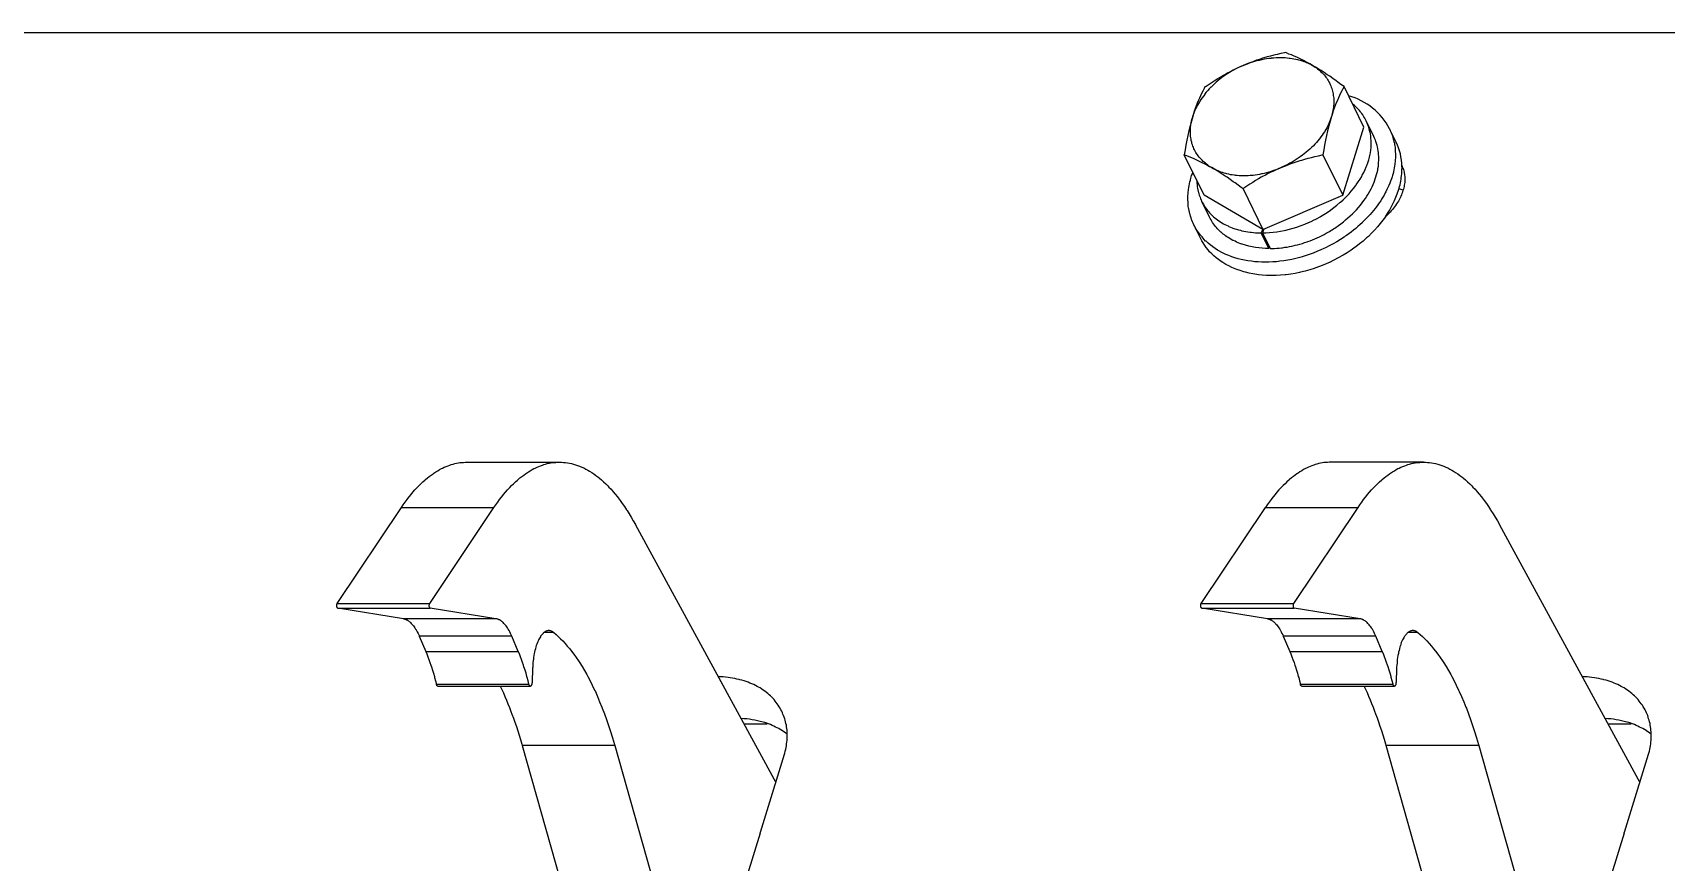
# Model space of a CAD drawing. Extents: x 0 to 216, y 0 to 280.
# Drawn here: x 160.06 to 172.24, y 214.22 to 220.41 of the extents above; entities that cross this region are included whole.
import ezdxf

# ---------------------------------------------------------------- set-up
doc = ezdxf.new("R2010")
doc.units = 0
doc.header["$MEASUREMENT"] = 0
doc.layers.add('CADdetails-1-FINE', color=1, linetype='CONTINUOUS')
doc.layers.add('CADdetails-9-EXTRAFINE', color=9, linetype='CONTINUOUS')

msp = doc.modelspace()

# ---------------------------------------------------------------- linework, layer by layer
at = {"layer": 'CADdetails-1-FINE'}
msp.add_lwpolyline([(198.151, 204.752), (202.988, 220.405), (136.73, 220.405), (132.448, 206.548)], dxfattribs=at)
at = {"layer": 'CADdetails-9-EXTRAFINE'}
for points in [[(169.838, 220.003), (169.815, 220.02), (169.792, 220.036), (169.778, 220.047), (169.755, 220.063), (169.731, 220.08), (169.718, 220.089), (169.713, 220.092), (169.689, 220.108), (169.667, 220.122), (169.645, 220.136), (169.624, 220.149), (169.603, 220.161), (169.584, 220.172), (169.568, 220.181), (169.549, 220.191), (169.535, 220.198), (169.515, 220.208), (169.496, 220.217), (169.485, 220.222), (169.466, 220.231), (169.447, 220.239), (169.427, 220.246), (169.408, 220.254), (169.399, 220.257), (169.394, 220.256), (169.366, 220.25), (169.339, 220.243), (169.314, 220.237), (169.289, 220.231), (169.264, 220.224), (169.241, 220.217), (169.23, 220.214), (169.207, 220.206), (169.185, 220.199), (169.163, 220.191), (169.15, 220.186), (169.128, 220.178), (169.107, 220.17), (169.086, 220.161), (169.069, 220.154), (169.068, 220.153), (169.052, 220.145), (169.035, 220.137), (169.019, 220.129), (169.003, 220.12), (168.988, 220.111), (168.972, 220.101), (168.957, 220.091), (168.956, 220.09), (168.942, 220.08), (168.927, 220.07), (168.913, 220.059), (168.899, 220.048), (168.898, 220.047), (168.884, 220.035), (168.872, 220.024), (168.859, 220.012), (168.847, 220), (168.845, 219.998), (168.833, 219.986), (168.822, 219.974), (168.811, 219.961), (168.801, 219.948), (168.799, 219.945), (168.789, 219.933), (168.78, 219.92), (168.771, 219.907), (168.762, 219.894), (168.76, 219.89), (168.752, 219.877), (168.745, 219.864), (168.738, 219.851), (168.732, 219.838), (168.729, 219.832), (168.724, 219.819), (168.719, 219.806), (168.714, 219.793), (168.71, 219.78), (168.71, 219.781), (168.717, 219.802), (168.724, 219.822), (168.731, 219.842), (168.738, 219.862), (168.746, 219.881), (168.753, 219.9), (168.762, 219.919), (168.77, 219.938), (168.778, 219.953), (168.787, 219.972), (168.797, 219.991), (168.803, 220.003), (168.809, 220.007), (168.832, 220.022), (168.854, 220.037), (168.876, 220.051), (168.897, 220.064), (168.919, 220.076), (168.94, 220.089), (168.95, 220.094), (168.97, 220.105), (168.991, 220.116), (169.012, 220.127), (169.024, 220.133), (169.044, 220.143), (169.065, 220.152), (169.086, 220.161), (169.09, 220.163), (169.106, 220.169), (169.123, 220.176), (169.14, 220.182), (169.157, 220.187), (169.174, 220.192), (169.191, 220.197), (169.207, 220.201), (169.224, 220.205), (169.227, 220.206), (169.244, 220.209), (169.261, 220.212), (169.278, 220.214), (169.294, 220.216), (169.298, 220.217), (169.315, 220.218), (169.331, 220.219), (169.347, 220.22), (169.363, 220.22), (169.368, 220.22), (169.384, 220.22), (169.399, 220.219), (169.414, 220.218), (169.429, 220.216), (169.435, 220.216), (169.45, 220.213), (169.464, 220.211), (169.478, 220.208), (169.492, 220.205), (169.499, 220.203), (169.512, 220.2), (169.525, 220.196), (169.538, 220.191), (169.55, 220.187), (169.558, 220.184), (169.57, 220.178), (169.581, 220.173), (169.592, 220.167), (169.603, 220.161), (169.613, 220.155), (169.623, 220.149), (169.632, 220.143), (169.641, 220.136), (169.65, 220.129), (169.65, 220.129), (169.658, 220.122), (169.666, 220.114), (169.674, 220.107), (169.682, 220.099), (169.689, 220.091), (169.689, 220.09), (169.696, 220.082), (169.703, 220.074), (169.709, 220.065), (169.714, 220.057), (169.72, 220.048), (169.725, 220.039), (169.73, 220.03), (169.734, 220.02), (169.735, 220.019), (169.739, 220.01), (169.743, 220), (169.746, 219.99), (169.749, 219.98), (169.752, 219.97), (169.754, 219.96), (169.757, 219.949), (169.757, 219.948), (169.758, 219.938), (169.76, 219.927), (169.761, 219.916), (169.761, 219.906), (169.762, 219.894), (169.762, 219.894), (169.762, 219.883), (169.761, 219.872), (169.76, 219.86), (169.759, 219.849), (169.757, 219.838), (169.755, 219.826), (169.753, 219.814), (169.75, 219.802), (169.747, 219.791), (169.744, 219.78), (169.74, 219.767), (169.735, 219.754), (169.73, 219.741), (169.724, 219.728), (169.722, 219.723), (169.716, 219.71), (169.709, 219.697), (169.702, 219.684), (169.694, 219.671), (169.691, 219.666), (169.683, 219.653), (169.674, 219.641), (169.665, 219.628), (169.655, 219.615), (169.653, 219.612), (169.642, 219.599), (169.632, 219.587), (169.62, 219.575), (169.609, 219.562), (169.607, 219.56), (169.595, 219.548), (169.582, 219.537), (169.569, 219.525), (169.556, 219.514), (169.554, 219.512), (169.541, 219.501), (169.527, 219.491), (169.512, 219.48), (169.497, 219.47), (169.496, 219.469), (169.481, 219.459), (169.466, 219.45), (169.45, 219.44), (169.434, 219.432), (169.418, 219.423), (169.402, 219.415), (169.386, 219.407), (169.384, 219.407), (169.368, 219.399), (169.389, 219.408), (169.41, 219.416), (169.431, 219.425), (169.444, 219.429), (169.466, 219.437), (169.489, 219.444), (169.512, 219.452), (169.522, 219.455), (169.546, 219.462), (169.57, 219.469), (169.595, 219.475), (169.621, 219.482), (169.648, 219.488), (169.676, 219.494), (169.681, 219.495), (169.829, 219.193)], [(169.23, 218.913), (169.256, 218.913), (169.283, 218.915), (169.31, 218.917), (169.337, 218.921), (169.364, 218.925), (169.392, 218.931), (169.404, 218.933), (169.431, 218.94), (169.459, 218.948), (169.487, 218.956), (169.491, 218.958), (169.519, 218.967), (169.546, 218.978), (169.573, 218.99), (169.576, 218.991), (169.603, 219.003), (169.606, 219.005), (169.633, 219.018), (169.659, 219.033), (169.662, 219.034), (169.687, 219.049), (169.712, 219.065), (169.736, 219.082), (169.739, 219.084), (169.763, 219.101), (169.785, 219.119), (169.807, 219.138), (169.811, 219.141), (169.831, 219.16), (169.851, 219.179), (169.87, 219.199), (169.875, 219.204), (169.892, 219.224), (169.909, 219.244), (169.925, 219.265), (169.929, 219.271), (169.944, 219.292), (169.957, 219.313), (169.97, 219.334), (169.974, 219.342), (169.985, 219.363), (169.995, 219.385), (170.004, 219.406), (170.008, 219.415), (170.015, 219.436), (170.022, 219.457), (170.027, 219.478), (170.03, 219.489), (170.034, 219.509), (170.037, 219.529), (170.039, 219.549), (170.04, 219.561), (170.04, 219.581), (170.04, 219.6), (170.038, 219.619), (170.037, 219.634), (170.034, 219.653), (170.031, 219.668), (170.026, 219.686), (170.022, 219.7), (170.016, 219.717), (170.01, 219.731), (170.003, 219.748), (169.998, 219.758), (169.992, 219.768), (169.986, 219.778), (169.983, 219.783), (169.977, 219.792), (169.97, 219.802), (169.963, 219.811), (169.96, 219.815), (169.952, 219.824), (169.945, 219.833), (169.937, 219.841), (169.933, 219.845), (169.924, 219.854), (169.915, 219.862), (169.906, 219.87), (169.902, 219.873)], [(170.06, 219.631), (170.003, 219.748)], [(168.74, 219.304), (168.741, 219.298), (168.741, 219.286), (168.742, 219.274), (168.743, 219.262), (168.744, 219.257), (168.746, 219.245), (168.748, 219.234), (168.751, 219.222), (168.752, 219.217), (168.755, 219.205), (168.758, 219.194), (168.762, 219.184), (168.764, 219.178), (168.768, 219.168), (168.773, 219.157), (168.778, 219.147), (168.783, 219.136), (168.789, 219.126), (168.792, 219.121), (168.798, 219.11), (168.805, 219.1), (168.808, 219.096), (168.815, 219.086), (168.823, 219.076), (168.827, 219.072), (168.835, 219.063), (168.843, 219.054), (168.847, 219.05), (168.856, 219.041), (168.865, 219.033), (168.875, 219.024), (168.885, 219.017), (168.894, 219.01), (168.905, 219.002), (168.916, 218.995), (168.927, 218.988), (168.939, 218.981), (168.948, 218.976), (168.961, 218.97), (168.973, 218.964), (168.978, 218.961), (168.991, 218.956), (169.004, 218.951), (169.009, 218.949), (169.023, 218.944), (169.037, 218.94), (169.051, 218.935), (169.066, 218.932), (169.075, 218.929), (169.09, 218.926), (169.106, 218.923), (169.121, 218.92), (169.137, 218.918), (169.146, 218.917), (169.162, 218.915), (169.179, 218.914), (169.195, 218.913), (169.212, 218.913), (169.22, 218.913)], [(168.835, 219.03), (168.778, 219.147)], [(162.81, 216.865), (162.824, 216.885), (162.838, 216.905), (162.852, 216.924), (162.866, 216.943), (162.868, 216.945), (162.882, 216.962), (162.896, 216.979), (162.91, 216.996), (162.925, 217.011), (162.928, 217.015), (162.942, 217.03), (162.956, 217.043), (162.97, 217.057), (162.985, 217.069), (162.99, 217.074), (163.004, 217.086), (163.018, 217.097), (163.032, 217.107), (163.046, 217.117), (163.053, 217.122), (163.067, 217.131), (163.081, 217.14), (163.094, 217.148), (163.108, 217.155), (163.117, 217.159), (163.13, 217.166), (163.144, 217.172), (163.158, 217.177), (163.171, 217.182), (163.181, 217.185), (163.195, 217.189), (163.208, 217.193), (163.221, 217.196), (163.235, 217.198), (163.245, 217.2), (163.259, 217.201), (163.272, 217.202), (163.285, 217.203), (163.299, 217.203), (163.989, 217.203), (164.004, 217.203), (164.019, 217.202), (164.034, 217.201), (164.049, 217.199), (164.063, 217.196), (164.064, 217.196), (164.079, 217.193), (164.094, 217.189), (164.109, 217.184), (164.124, 217.179), (164.139, 217.173), (164.139, 217.173), (164.154, 217.167), (164.169, 217.16), (164.185, 217.152), (164.2, 217.144), (164.213, 217.136), (164.229, 217.126), (164.244, 217.116), (164.259, 217.105), (164.275, 217.093), (164.286, 217.084), (164.302, 217.071), (164.317, 217.057), (164.333, 217.042), (164.349, 217.026), (164.357, 217.018), (164.373, 217.001), (164.389, 216.983), (164.404, 216.964), (164.42, 216.945), (164.426, 216.938), (164.442, 216.917), (164.457, 216.895), (164.473, 216.872), (164.489, 216.848), (164.492, 216.844), (164.508, 216.819), (164.523, 216.793), (164.539, 216.766), (164.555, 216.738), (164.555, 216.737), (165.601, 214.816)], [(163.5, 216.865), (163.514, 216.885), (163.528, 216.905), (163.542, 216.925), (163.557, 216.943), (163.558, 216.945), (163.572, 216.962), (163.586, 216.979), (163.601, 216.996), (163.615, 217.011), (163.618, 217.015), (163.632, 217.029), (163.647, 217.043), (163.661, 217.057), (163.675, 217.069), (163.68, 217.074), (163.694, 217.086), (163.708, 217.097), (163.722, 217.107), (163.736, 217.117), (163.743, 217.122), (163.757, 217.131), (163.771, 217.14), (163.785, 217.148), (163.798, 217.155), (163.807, 217.159), (163.821, 217.166), (163.834, 217.172), (163.848, 217.177), (163.861, 217.182), (163.871, 217.185), (163.885, 217.189), (163.898, 217.193), (163.912, 217.196), (163.925, 217.198), (163.935, 217.2), (163.949, 217.201), (163.962, 217.202), (163.976, 217.203), (163.989, 217.203)], [(169.942, 216.865), (169.955, 216.885), (169.97, 216.905), (169.984, 216.925), (169.998, 216.943), (170, 216.945), (170.014, 216.962), (170.028, 216.979), (170.042, 216.996), (170.057, 217.011), (170.06, 217.015), (170.074, 217.029), (170.088, 217.043), (170.102, 217.057), (170.116, 217.069), (170.122, 217.074), (170.136, 217.086), (170.15, 217.097), (170.164, 217.107), (170.178, 217.117), (170.185, 217.122), (170.199, 217.131), (170.213, 217.14), (170.226, 217.148), (170.24, 217.155), (170.249, 217.159), (170.262, 217.166), (170.276, 217.172), (170.29, 217.177), (170.303, 217.182), (170.313, 217.185), (170.326, 217.189), (170.34, 217.193), (170.353, 217.196), (170.367, 217.198), (170.377, 217.2), (170.391, 217.201), (170.404, 217.202), (170.417, 217.203), (170.431, 217.203), (169.741, 217.203), (169.727, 217.203), (169.714, 217.202), (169.7, 217.201), (169.687, 217.2), (169.677, 217.198), (169.663, 217.196), (169.65, 217.193), (169.636, 217.189), (169.623, 217.185), (169.613, 217.182), (169.599, 217.177), (169.586, 217.172), (169.572, 217.166), (169.559, 217.159), (169.55, 217.155), (169.536, 217.148), (169.522, 217.14), (169.509, 217.131), (169.495, 217.122), (169.487, 217.117), (169.474, 217.107), (169.46, 217.097), (169.446, 217.086), (169.432, 217.074), (169.426, 217.069), (169.412, 217.057), (169.398, 217.043), (169.384, 217.03), (169.37, 217.015), (169.366, 217.011), (169.352, 216.996), (169.338, 216.979), (169.324, 216.962), (169.309, 216.945), (169.308, 216.943), (169.294, 216.924), (169.28, 216.905), (169.265, 216.885), (169.252, 216.865)], [(170.431, 217.203), (170.446, 217.203), (170.46, 217.202), (170.475, 217.201), (170.49, 217.199), (170.505, 217.196), (170.506, 217.196), (170.521, 217.193), (170.536, 217.189), (170.551, 217.184), (170.566, 217.179), (170.581, 217.173), (170.581, 217.173), (170.596, 217.167), (170.611, 217.16), (170.626, 217.152), (170.642, 217.144), (170.655, 217.136), (170.67, 217.126), (170.686, 217.116), (170.701, 217.105), (170.717, 217.093), (170.728, 217.084), (170.743, 217.071), (170.759, 217.057), (170.775, 217.042), (170.79, 217.026), (170.799, 217.018), (170.815, 217.001), (170.83, 216.983), (170.846, 216.964), (170.862, 216.945), (170.867, 216.938), (170.883, 216.917), (170.899, 216.895), (170.915, 216.872), (170.931, 216.848), (170.933, 216.844), (170.949, 216.819), (170.965, 216.793), (170.981, 216.766), (170.996, 216.738), (170.996, 216.737), (172.043, 214.816)], [(162.825, 216.036), (162.335, 216.114), (162.334, 216.115), (162.333, 216.115), (162.333, 216.116), (162.332, 216.117), (162.331, 216.119), (162.331, 216.119), (162.33, 216.122), (162.329, 216.124), (162.328, 216.127), (162.328, 216.13), (162.328, 216.132), (162.328, 216.136), (162.328, 216.138), (162.328, 216.142), (162.329, 216.144), (162.33, 216.147), (162.331, 216.15), (162.332, 216.151), (162.81, 216.865)], [(162.81, 216.865), (163.5, 216.865)], [(163.515, 216.036), (163.025, 216.114), (163.024, 216.115), (163.023, 216.115), (163.023, 216.116), (163.022, 216.117), (163.021, 216.119), (163.021, 216.119), (163.02, 216.122), (163.019, 216.124), (163.018, 216.127), (163.018, 216.13), (163.018, 216.134), (163.018, 216.136), (163.018, 216.138), (163.019, 216.142), (163.019, 216.144), (163.02, 216.147), (163.021, 216.15), (163.022, 216.151), (163.5, 216.865)], [(169.267, 216.036), (168.777, 216.114), (168.776, 216.115), (168.775, 216.115), (168.774, 216.116), (168.773, 216.117), (168.772, 216.119), (168.772, 216.119), (168.771, 216.122), (168.771, 216.124), (168.77, 216.127), (168.77, 216.13), (168.77, 216.132), (168.77, 216.136), (168.77, 216.138), (168.77, 216.142), (168.771, 216.144), (168.771, 216.147), (168.772, 216.15), (168.773, 216.151), (169.252, 216.865)], [(169.252, 216.865), (169.942, 216.865)], [(169.957, 216.036), (169.467, 216.114), (169.466, 216.115), (169.465, 216.115), (169.465, 216.116), (169.464, 216.117), (169.463, 216.119), (169.462, 216.119), (169.461, 216.122), (169.461, 216.124), (169.46, 216.127), (169.46, 216.13), (169.46, 216.134), (169.46, 216.136), (169.46, 216.138), (169.46, 216.142), (169.461, 216.144), (169.462, 216.147), (169.463, 216.15), (169.464, 216.151), (169.942, 216.865)], [(162.332, 216.151), (163.022, 216.151)], [(162.335, 216.114), (163.025, 216.114)], [(168.773, 216.151), (169.464, 216.151)], [(168.777, 216.114), (169.467, 216.114)], [(163.761, 215.548), (163.755, 215.573), (163.748, 215.598), (163.746, 215.606), (163.739, 215.63), (163.732, 215.654), (163.724, 215.678), (163.721, 215.689), (163.713, 215.711), (163.705, 215.733), (163.698, 215.753), (163.69, 215.774), (163.681, 215.793), (163.633, 215.907), (163.629, 215.916), (163.624, 215.927), (163.618, 215.938), (163.613, 215.948), (163.607, 215.958), (163.606, 215.959), (163.601, 215.968), (163.595, 215.976), (163.59, 215.984), (163.584, 215.991), (163.579, 215.997), (163.574, 216.002), (163.569, 216.007), (163.563, 216.012), (163.558, 216.016), (163.553, 216.02), (163.548, 216.024), (163.542, 216.027), (163.537, 216.029), (163.532, 216.032), (163.531, 216.032), (163.526, 216.034), (163.521, 216.035), (163.515, 216.036), (162.825, 216.036), (162.83, 216.035), (162.836, 216.034), (162.841, 216.032), (162.841, 216.032), (162.847, 216.029), (162.852, 216.027), (162.857, 216.024), (162.863, 216.02), (162.868, 216.016), (162.873, 216.012), (162.879, 216.007), (162.884, 216.002), (162.888, 215.997), (162.894, 215.991), (162.9, 215.984), (162.905, 215.976), (162.911, 215.968), (162.916, 215.959), (162.917, 215.958), (162.923, 215.948), (162.928, 215.938), (162.934, 215.927), (162.939, 215.916), (162.943, 215.907), (162.991, 215.793), (162.999, 215.774), (163.007, 215.753), (163.015, 215.733), (163.023, 215.711), (163.03, 215.689), (163.034, 215.678), (163.042, 215.654), (163.049, 215.63), (163.056, 215.606), (163.058, 215.598), (163.065, 215.573), (163.071, 215.548)], [(163.946, 215.933), (163.945, 215.934), (163.942, 215.936), (163.938, 215.939), (163.935, 215.941), (163.931, 215.942), (163.928, 215.944), (163.925, 215.945), (163.921, 215.946), (163.917, 215.947), (163.913, 215.948), (163.909, 215.948), (163.905, 215.948), (163.901, 215.947), (163.898, 215.946), (163.894, 215.945), (163.89, 215.944), (163.887, 215.942), (163.883, 215.94), (163.879, 215.938), (163.876, 215.936), (163.872, 215.933), (163.868, 215.929), (163.866, 215.927), (163.861, 215.922), (163.857, 215.917), (163.853, 215.912), (163.848, 215.906), (163.846, 215.902), (163.841, 215.894), (163.837, 215.887), (163.833, 215.878), (163.829, 215.869), (163.828, 215.868), (163.824, 215.858), (163.82, 215.847), (163.816, 215.836), (163.813, 215.826), (163.809, 215.813), (163.806, 215.8), (163.803, 215.786), (163.801, 215.777), (163.798, 215.763), (163.796, 215.748), (163.794, 215.732), (163.793, 215.724), (163.791, 215.708), (163.79, 215.691), (163.789, 215.675), (163.788, 215.668), (163.784, 215.562), (163.784, 215.558), (163.783, 215.555), (163.783, 215.552), (163.783, 215.551), (163.782, 215.547), (163.781, 215.544), (163.78, 215.541), (163.779, 215.54), (163.778, 215.538), (163.777, 215.537), (163.776, 215.535), (163.775, 215.534), (163.774, 215.534), (163.773, 215.533), (163.772, 215.533), (163.77, 215.533), (163.769, 215.534), (163.768, 215.534), (163.767, 215.535), (163.766, 215.537), (163.765, 215.537), (163.764, 215.539), (163.764, 215.541), (163.763, 215.542), (163.762, 215.544), (163.762, 215.546), (163.761, 215.547), (163.761, 215.548)], [(170.203, 215.548), (170.196, 215.573), (170.19, 215.598), (170.188, 215.606), (170.181, 215.63), (170.174, 215.654), (170.166, 215.678), (170.162, 215.689), (170.155, 215.711), (170.147, 215.733), (170.139, 215.753), (170.131, 215.774), (170.123, 215.793), (170.075, 215.907), (170.071, 215.916), (170.066, 215.927), (170.06, 215.938), (170.055, 215.948), (170.049, 215.958), (170.048, 215.959), (170.042, 215.968), (170.037, 215.976), (170.031, 215.984), (170.026, 215.991), (170.02, 215.997), (170.016, 216.002), (170.01, 216.007), (170.005, 216.012), (170, 216.016), (169.995, 216.02), (169.989, 216.024), (169.984, 216.027), (169.979, 216.029), (169.973, 216.032), (169.973, 216.032), (169.968, 216.034), (169.962, 216.035), (169.957, 216.036), (169.267, 216.036), (169.272, 216.035), (169.277, 216.034), (169.283, 216.032), (169.283, 216.032), (169.288, 216.029), (169.294, 216.027), (169.299, 216.024), (169.305, 216.02), (169.31, 216.016), (169.315, 216.012), (169.32, 216.007), (169.326, 216.002), (169.33, 215.997), (169.336, 215.991), (169.341, 215.984), (169.347, 215.976), (169.352, 215.968), (169.358, 215.959), (169.359, 215.958), (169.364, 215.948), (169.37, 215.938), (169.375, 215.927), (169.381, 215.916), (169.385, 215.907), (169.433, 215.793), (169.441, 215.774), (169.449, 215.753), (169.457, 215.733), (169.465, 215.711), (169.472, 215.689), (169.476, 215.678), (169.483, 215.654), (169.491, 215.63), (169.497, 215.606), (169.5, 215.598), (169.506, 215.573), (169.513, 215.548)], [(170.388, 215.933), (170.387, 215.934), (170.384, 215.936), (170.38, 215.939), (170.377, 215.941), (170.373, 215.942), (170.37, 215.944), (170.367, 215.945), (170.363, 215.946), (170.359, 215.947), (170.355, 215.948), (170.351, 215.948), (170.347, 215.948), (170.343, 215.947), (170.34, 215.946), (170.336, 215.945), (170.332, 215.944), (170.329, 215.942), (170.325, 215.94), (170.32, 215.938), (170.318, 215.936), (170.314, 215.933), (170.309, 215.929), (170.307, 215.927), (170.303, 215.922), (170.299, 215.917), (170.294, 215.912), (170.29, 215.906), (170.287, 215.902), (170.283, 215.894), (170.279, 215.887), (170.274, 215.878), (170.27, 215.869), (170.27, 215.868), (170.265, 215.858), (170.262, 215.847), (170.258, 215.836), (170.255, 215.826), (170.251, 215.813), (170.248, 215.8), (170.244, 215.786), (170.243, 215.777), (170.24, 215.763), (170.237, 215.748), (170.235, 215.732), (170.234, 215.724), (170.233, 215.708), (170.231, 215.691), (170.23, 215.675), (170.23, 215.668), (170.226, 215.562), (170.225, 215.558), (170.225, 215.555), (170.225, 215.552), (170.224, 215.551), (170.224, 215.547), (170.223, 215.544), (170.222, 215.541), (170.221, 215.54), (170.22, 215.538), (170.219, 215.537), (170.218, 215.535), (170.217, 215.534), (170.216, 215.534), (170.215, 215.533), (170.213, 215.533), (170.212, 215.533), (170.211, 215.534), (170.21, 215.534), (170.209, 215.535), (170.208, 215.537), (170.207, 215.537), (170.206, 215.539), (170.205, 215.541), (170.205, 215.542), (170.204, 215.544), (170.203, 215.546), (170.203, 215.547), (170.203, 215.548)], [(163.633, 215.907), (162.943, 215.907)], [(163.946, 215.933), (163.873, 215.933)], [(163.946, 215.933), (163.963, 215.919), (163.98, 215.903), (163.997, 215.887), (164.013, 215.871), (164.03, 215.852), (164.047, 215.833), (164.065, 215.812), (164.078, 215.795), (164.095, 215.772), (164.113, 215.748), (164.13, 215.723), (164.14, 215.707), (164.157, 215.679), (164.175, 215.65), (164.192, 215.62), (164.2, 215.606), (164.217, 215.573), (164.233, 215.54), (164.25, 215.505), (164.256, 215.493), (164.272, 215.456), (164.288, 215.418), (164.305, 215.378), (164.308, 215.369), (164.324, 215.327), (164.339, 215.284), (164.355, 215.24), (164.369, 215.195), (164.384, 215.148), (164.398, 215.099), (164.401, 215.091), (165.014, 212.916)], [(170.075, 215.907), (169.385, 215.907)], [(170.388, 215.933), (170.315, 215.933)], [(170.388, 215.933), (170.405, 215.919), (170.422, 215.903), (170.439, 215.887), (170.455, 215.871), (170.472, 215.852), (170.489, 215.833), (170.506, 215.812), (170.52, 215.795), (170.537, 215.772), (170.554, 215.748), (170.572, 215.723), (170.582, 215.707), (170.599, 215.679), (170.616, 215.65), (170.633, 215.62), (170.641, 215.606), (170.658, 215.573), (170.675, 215.54), (170.692, 215.505), (170.697, 215.493), (170.714, 215.456), (170.73, 215.418), (170.746, 215.378), (170.75, 215.369), (170.766, 215.327), (170.781, 215.284), (170.796, 215.24), (170.811, 215.195), (170.826, 215.148), (170.84, 215.099), (170.842, 215.091), (171.456, 212.916)], [(162.991, 215.793), (163.681, 215.793)], [(169.433, 215.793), (170.123, 215.793)], [(171.928, 214.445), (172.108, 215.026), (172.11, 215.035), (172.114, 215.049), (172.117, 215.063), (172.12, 215.076), (172.122, 215.09), (172.124, 215.103), (172.126, 215.116), (172.127, 215.13), (172.128, 215.143), (172.128, 215.156), (172.128, 215.169), (172.128, 215.181), (172.127, 215.194), (172.127, 215.194), (172.126, 215.206), (172.125, 215.219), (172.123, 215.231), (172.121, 215.243), (172.119, 215.256), (172.116, 215.268), (172.113, 215.28), (172.109, 215.291), (172.106, 215.303), (172.102, 215.314), (172.097, 215.325), (172.092, 215.336), (172.087, 215.347), (172.082, 215.358), (172.075, 215.369), (172.069, 215.38), (172.062, 215.391), (172.054, 215.402), (172.046, 215.413), (172.038, 215.423), (172.03, 215.433), (172.021, 215.443), (172.013, 215.451), (172.003, 215.461), (171.993, 215.47), (171.983, 215.479), (171.973, 215.487), (171.961, 215.496), (171.95, 215.504), (171.938, 215.512), (171.926, 215.52), (171.914, 215.527), (171.905, 215.532), (171.892, 215.538), (171.879, 215.545), (171.865, 215.551), (171.851, 215.557), (171.836, 215.563), (171.822, 215.568), (171.807, 215.573), (171.791, 215.578), (171.775, 215.582), (171.77, 215.583), (171.754, 215.587), (171.737, 215.59), (171.721, 215.594), (171.704, 215.596), (171.686, 215.598), (171.669, 215.6), (171.651, 215.602), (171.633, 215.603), (171.615, 215.603)], [(163.071, 215.548), (163.761, 215.548)], [(163.081, 215.533), (163.08, 215.533), (163.079, 215.534), (163.078, 215.534), (163.077, 215.535), (163.076, 215.537), (163.075, 215.537), (163.074, 215.538), (163.074, 215.54), (163.073, 215.542), (163.073, 215.543), (163.072, 215.544), (163.071, 215.546), (163.071, 215.548)], [(163.081, 215.533), (163.772, 215.533)], [(163.546, 215.534), (163.558, 215.509), (163.57, 215.483), (163.581, 215.457), (163.593, 215.43), (163.604, 215.403), (163.616, 215.375), (163.627, 215.346), (163.634, 215.326), (163.645, 215.296), (163.656, 215.265), (163.667, 215.234), (163.677, 215.201), (163.687, 215.169), (163.698, 215.135), (163.707, 215.101), (163.71, 215.091), (164.42, 212.578), (164.91, 212.578)], [(169.513, 215.548), (170.203, 215.548)], [(169.523, 215.533), (169.522, 215.533), (169.52, 215.534), (169.52, 215.534), (169.519, 215.535), (169.517, 215.537), (169.517, 215.537), (169.516, 215.538), (169.515, 215.54), (169.514, 215.542), (169.514, 215.543), (169.514, 215.544), (169.513, 215.546), (169.513, 215.548)], [(169.523, 215.533), (170.213, 215.533)], [(171.351, 212.578), (170.861, 212.578), (170.152, 215.091), (170.149, 215.101), (170.139, 215.135), (170.129, 215.169), (170.119, 215.201), (170.108, 215.234), (170.098, 215.265), (170.087, 215.296), (170.076, 215.326), (170.068, 215.346), (170.057, 215.375), (170.046, 215.403), (170.035, 215.43), (170.023, 215.457), (170.012, 215.483), (170, 215.509), (169.988, 215.534)], [(165.363, 215.254), (165.538, 215.254)], [(171.804, 215.254), (171.979, 215.254)], [(164.401, 215.091), (163.71, 215.091)], [(170.842, 215.091), (170.152, 215.091)], [(165.484, 214.438), (163.352, 207.535)], [(171.926, 214.438), (169.793, 207.535)]]:
    msp.add_lwpolyline(points, dxfattribs=at)
for points in [[(169.281, 218.808), (169.278, 218.796), (169.22, 218.913), (169.233, 218.939), (168.795, 219.193), (168.647, 219.495), (168.655, 219.492), (168.675, 219.485), (168.694, 219.477), (168.713, 219.469), (168.732, 219.46), (168.744, 219.455), (168.763, 219.446), (168.782, 219.436), (168.796, 219.429), (168.815, 219.419), (168.835, 219.408), (168.851, 219.399), (168.861, 219.393), (168.873, 219.387), (168.884, 219.382), (168.896, 219.377), (168.903, 219.374), (168.916, 219.369), (168.929, 219.365), (168.942, 219.361), (168.955, 219.357), (168.962, 219.355), (168.976, 219.352), (168.99, 219.349), (169.004, 219.347), (169.019, 219.345), (169.025, 219.344), (169.04, 219.343), (169.055, 219.341), (169.07, 219.341), (169.086, 219.34), (169.091, 219.34), (169.107, 219.341), (169.123, 219.341), (169.139, 219.342), (169.156, 219.344), (169.16, 219.344), (169.176, 219.346), (169.193, 219.349), (169.21, 219.351), (169.226, 219.355), (169.229, 219.355), (169.246, 219.359), (169.263, 219.363), (169.28, 219.368), (169.297, 219.373), (169.314, 219.379), (169.331, 219.385), (169.347, 219.391), (169.364, 219.398), (169.368, 219.399), (169.347, 219.39), (169.326, 219.381), (169.306, 219.371), (169.293, 219.365), (169.273, 219.355), (169.252, 219.344), (169.231, 219.332), (169.221, 219.327), (169.2, 219.315), (169.179, 219.302), (169.158, 219.289), (169.136, 219.275), (169.113, 219.26), (169.091, 219.245), (169.085, 219.241), (169.233, 218.939), (169.829, 219.193), (169.986, 219.701), (169.838, 220.003), (169.831, 219.991), (169.822, 219.972), (169.812, 219.953), (169.805, 219.938), (169.796, 219.919), (169.788, 219.9), (169.78, 219.881), (169.772, 219.862), (169.765, 219.842), (169.758, 219.822), (169.751, 219.802), (169.744, 219.781), (169.744, 219.78, 0.035044), (169.681, 219.495)], [(169.085, 219.241), (169.071, 219.252), (169.048, 219.269), (169.025, 219.285), (169.012, 219.294), (168.989, 219.311), (168.966, 219.327), (168.96, 219.33), (168.937, 219.346), (168.914, 219.36), (168.892, 219.374), (168.871, 219.387), (168.851, 219.399), (168.841, 219.405), (168.831, 219.411), (168.822, 219.418), (168.813, 219.424), (168.804, 219.431), (168.804, 219.432), (168.795, 219.439), (168.787, 219.446), (168.78, 219.454), (168.772, 219.461), (168.765, 219.469), (168.764, 219.47), (168.758, 219.478), (168.751, 219.486), (168.745, 219.495), (168.739, 219.504), (168.734, 219.512), (168.729, 219.521), (168.724, 219.531), (168.719, 219.54), (168.719, 219.541), (168.715, 219.551), (168.711, 219.56), (168.708, 219.57), (168.704, 219.58), (168.702, 219.59), (168.699, 219.601), (168.697, 219.611), (168.697, 219.612), (168.695, 219.622), (168.694, 219.633), (168.693, 219.644), (168.692, 219.655), (168.692, 219.666), (168.692, 219.666), (168.692, 219.677), (168.693, 219.689), (168.694, 219.7), (168.695, 219.712), (168.696, 219.723), (168.698, 219.734), (168.701, 219.746), (168.703, 219.758), (168.707, 219.77), (168.71, 219.78, 0.035152), (168.647, 219.495)], [(170.146, 219.033, 0.076287), (170.244, 219.231), (170.245, 219.232), (170.249, 219.245), (170.252, 219.259), (170.256, 219.272), (170.259, 219.286), (170.261, 219.299), (170.263, 219.312), (170.265, 219.325), (170.267, 219.339), (170.268, 219.353), (170.269, 219.366, 0.021971), (170.27, 219.409, 0.106561), (170.226, 219.589), (170.177, 219.688), (170.182, 219.677), (170.187, 219.666), (170.192, 219.654), (170.194, 219.648), (170.198, 219.636), (170.202, 219.624), (170.205, 219.612), (170.207, 219.606), (170.21, 219.594), (170.213, 219.581), (170.215, 219.569), (170.216, 219.563), (170.218, 219.55), (170.219, 219.537), (170.22, 219.524), (170.22, 219.518), (170.221, 219.505), (170.221, 219.491), (170.221, 219.478), (170.221, 219.472), (170.22, 219.458), (170.219, 219.445), (170.217, 219.431), (170.217, 219.425), (170.215, 219.411), (170.212, 219.397), (170.209, 219.383), (170.206, 219.369), (170.203, 219.355), (170.199, 219.34), (170.196, 219.331), (170.191, 219.315), (170.185, 219.299), (170.179, 219.283), (170.172, 219.267), (170.165, 219.251), (170.158, 219.235), (170.15, 219.219), (170.145, 219.211), (170.137, 219.195), (170.127, 219.179), (170.118, 219.163), (170.111, 219.152), (170.1, 219.136), (170.089, 219.121), (170.077, 219.105), (170.07, 219.095), (170.058, 219.08), (170.045, 219.064), (170.032, 219.049), (170.018, 219.034), (170.004, 219.019), (169.989, 219.005), (169.974, 218.99), (169.972, 218.988), (169.957, 218.974), (169.941, 218.96), (169.925, 218.946), (169.908, 218.932), (169.891, 218.919), (169.874, 218.906), (169.856, 218.893, -0.005632), (169.838, 218.881), (169.811, 218.863), (169.784, 218.847), (169.756, 218.831), (169.728, 218.816), (169.7, 218.801), (169.687, 218.795), (169.666, 218.786), (169.636, 218.773), (169.607, 218.762), (169.585, 218.754), (169.555, 218.744), (169.525, 218.734), (169.508, 218.73), (169.478, 218.722), (169.448, 218.715), (169.419, 218.71), (169.389, 218.705), (169.359, 218.701), (169.335, 218.698), (169.306, 218.696), (169.278, 218.695), (169.253, 218.694), (169.225, 218.695), (169.198, 218.696), (169.174, 218.698), (169.147, 218.701), (169.121, 218.704), (169.097, 218.709), (169.072, 218.714), (169.048, 218.72), (169.048, 218.72), (169.024, 218.727), (169.002, 218.734), (168.98, 218.743), (168.978, 218.743), (168.957, 218.752), (168.936, 218.762), (168.916, 218.772), (168.914, 218.773), (168.895, 218.784), (168.877, 218.796), (168.859, 218.808), (168.857, 218.81), (168.84, 218.823), (168.824, 218.836), (168.809, 218.85), (168.806, 218.852), (168.792, 218.867), (168.779, 218.882), (168.766, 218.897), (168.764, 218.9), (168.752, 218.916), (168.741, 218.932), (168.731, 218.949, -0.015169), (168.718, 218.973)], [(169.239, 218.942), (169.23, 218.913), (169.287, 218.796), (169.304, 218.796), (169.32, 218.797), (169.337, 218.798), (169.354, 218.799), (169.371, 218.801), (169.38, 218.802), (169.397, 218.805), (169.414, 218.807), (169.432, 218.81), (169.449, 218.814), (169.467, 218.818), (169.474, 218.82), (169.492, 218.824), (169.509, 218.829), (169.527, 218.834), (169.544, 218.84), (169.562, 218.845), (169.568, 218.848), (169.585, 218.854), (169.602, 218.861), (169.62, 218.868), (169.637, 218.875), (169.654, 218.883), (169.659, 218.886, 0.018219), (169.719, 218.918, 0.025019), (169.797, 218.968), (169.815, 218.981), (169.833, 218.995), (169.85, 219.009), (169.867, 219.024), (169.884, 219.039), (169.884, 219.039), (169.9, 219.054), (169.916, 219.07), (169.93, 219.085), (169.945, 219.101), (169.958, 219.117), (169.96, 219.12), (169.973, 219.136), (169.985, 219.153), (169.997, 219.169), (170.008, 219.186), (170.018, 219.202), (170.021, 219.207), (170.031, 219.224), (170.039, 219.241), (170.048, 219.257), (170.055, 219.274), (170.062, 219.291), (170.065, 219.298), (170.071, 219.315), (170.076, 219.331), (170.081, 219.348), (170.085, 219.364), (170.089, 219.381), (170.091, 219.393), (170.094, 219.409), (170.095, 219.425), (170.096, 219.438), (170.097, 219.453), (170.097, 219.469), (170.097, 219.482), (170.096, 219.497), (170.095, 219.512), (170.093, 219.524), (170.091, 219.539), (170.088, 219.553), (170.085, 219.565), (170.081, 219.579), (170.076, 219.593), (170.072, 219.605), (170.066, 219.618), (170.06, 219.631)], [(170.267, 219.418, -0.009562), (170.271, 219.41), (170.274, 219.401), (170.277, 219.393), (170.28, 219.384), (170.283, 219.375), (170.285, 219.366), (170.287, 219.357), (170.288, 219.352), (170.289, 219.343), (170.29, 219.333), (170.29, 219.324), (170.291, 219.314), (170.29, 219.304), (170.29, 219.294), (170.29, 219.289), (170.289, 219.279), (170.287, 219.269), (170.285, 219.259), (170.283, 219.249), (170.28, 219.238), (170.277, 219.228), (170.274, 219.217), (170.27, 219.206), (170.266, 219.196), (170.261, 219.185), (170.256, 219.174), (170.251, 219.164), (170.249, 219.16), (170.243, 219.149), (170.236, 219.139), (170.23, 219.128), (170.222, 219.118), (170.215, 219.107), (170.207, 219.097), (170.198, 219.087), (170.19, 219.076), (170.181, 219.066), (170.177, 219.062), (170.167, 219.053), (170.157, 219.043), (170.147, 219.033), (170.146, 219.033), (170.128, 219.008), (170.108, 218.983), (170.088, 218.958), (170.066, 218.934), (170.043, 218.91), (170.019, 218.886), (170.006, 218.875), (169.98, 218.852), (169.953, 218.83), (169.925, 218.809), (169.92, 218.805), (169.891, 218.784), (169.861, 218.765), (169.831, 218.746), (169.826, 218.743), (169.795, 218.726), (169.763, 218.709), (169.73, 218.693), (169.726, 218.691), (169.721, 218.689), (169.688, 218.675), (169.655, 218.662), (169.621, 218.65), (169.615, 218.648), (169.582, 218.637), (169.548, 218.628), (169.514, 218.62), (169.507, 218.618), (169.473, 218.611), (169.44, 218.606), (169.406, 218.601), (169.398, 218.6), (169.365, 218.597), (169.332, 218.595), (169.301, 218.595), (169.29, 218.595), (169.259, 218.596), (169.228, 218.598), (169.199, 218.601), (169.187, 218.602), (169.158, 218.607), (169.13, 218.613), (169.102, 218.619), (169.09, 218.623), (169.063, 218.631), (169.038, 218.64), (169.014, 218.649), (169.001, 218.655), (168.978, 218.666), (168.956, 218.678), (168.935, 218.691), (168.922, 218.699), (168.902, 218.713), (168.884, 218.727), (168.866, 218.742), (168.852, 218.756), (168.836, 218.772), (168.824, 218.786), (168.81, 218.804), (168.799, 218.819), (168.787, 218.838), (168.777, 218.854), (168.767, 218.873), (168.718, 218.973), (168.713, 218.984), (168.708, 218.995), (168.703, 219.007), (168.701, 219.013), (168.697, 219.025), (168.693, 219.037), (168.69, 219.049), (168.688, 219.055), (168.685, 219.067), (168.682, 219.08), (168.68, 219.092), (168.679, 219.098), (168.677, 219.111), (168.676, 219.124), (168.675, 219.137), (168.675, 219.143), (168.674, 219.157), (168.674, 219.17), (168.674, 219.183), (168.674, 219.189), (168.675, 219.203), (168.676, 219.217), (168.678, 219.23), (168.678, 219.236), (168.68, 219.25), (168.683, 219.264), (168.686, 219.278), (168.689, 219.292), (168.692, 219.306), (168.696, 219.321), (168.699, 219.331, -0.014545), (168.711, 219.364)], [(169.278, 218.796, -0.079998), (169.078, 218.828), (169.075, 218.829), (169.062, 218.834), (169.049, 218.839), (169.037, 218.844), (169.025, 218.85), (169.013, 218.855), (169.009, 218.857), (168.997, 218.864), (168.986, 218.87), (168.975, 218.877), (168.965, 218.883), (168.955, 218.891, -0.026645), (168.921, 218.918), (168.92, 218.918), (168.911, 218.926), (168.903, 218.935), (168.895, 218.943), (168.894, 218.943), (168.887, 218.952), (168.879, 218.961), (168.872, 218.97), (168.872, 218.971), (168.865, 218.98), (168.858, 218.99), (168.852, 218.999), (168.852, 219), (168.846, 219.01), (168.84, 219.02), (168.835, 219.03)], [(165.484, 214.438, 0.000039), (165.487, 214.445), (165.666, 215.026), (165.669, 215.035), (165.672, 215.049), (165.675, 215.063), (165.678, 215.076), (165.68, 215.09), (165.682, 215.103), (165.684, 215.116), (165.685, 215.13), (165.686, 215.143), (165.687, 215.156), (165.687, 215.169), (165.686, 215.181), (165.686, 215.194), (165.686, 215.194), (165.685, 215.206), (165.683, 215.219), (165.682, 215.231), (165.68, 215.243), (165.677, 215.256), (165.674, 215.268), (165.671, 215.28), (165.668, 215.291), (165.664, 215.303), (165.66, 215.314), (165.655, 215.325), (165.651, 215.336), (165.646, 215.347), (165.64, 215.358), (165.634, 215.369), (165.627, 215.38), (165.62, 215.391), (165.612, 215.402), (165.605, 215.413), (165.596, 215.423), (165.588, 215.433), (165.579, 215.443), (165.571, 215.451), (165.562, 215.461), (165.552, 215.47), (165.541, 215.479), (165.531, 215.487), (165.52, 215.496), (165.508, 215.504), (165.497, 215.512), (165.484, 215.52), (165.472, 215.527), (165.463, 215.532), (165.45, 215.538), (165.437, 215.545), (165.423, 215.551), (165.409, 215.557), (165.395, 215.563), (165.38, 215.568), (165.365, 215.573), (165.349, 215.578), (165.334, 215.582), (165.328, 215.583), (165.312, 215.587), (165.296, 215.59), (165.279, 215.594), (165.262, 215.596), (165.245, 215.598), (165.227, 215.6), (165.209, 215.602), (165.191, 215.603), (165.173, 215.603)], [(165.686, 215.175, 0.009478), (165.673, 215.185), (165.662, 215.192), (165.652, 215.2), (165.64, 215.207), (165.635, 215.21), (165.624, 215.217), (165.612, 215.223), (165.6, 215.229), (165.587, 215.236), (165.574, 215.241), (165.561, 215.247), (165.548, 215.252), (165.534, 215.257), (165.52, 215.262), (165.506, 215.266), (165.506, 215.266, 0.059021), (165.343, 215.292)], [(172.127, 215.175, 0.008539), (172.115, 215.185), (172.104, 215.192), (172.093, 215.2), (172.082, 215.207), (172.077, 215.21), (172.066, 215.217), (172.054, 215.223), (172.041, 215.229), (172.029, 215.236), (172.016, 215.241), (172.003, 215.247), (171.989, 215.252), (171.976, 215.257), (171.962, 215.262), (171.948, 215.266), (171.947, 215.266, 0.059), (171.785, 215.292)]]:
    msp.add_lwpolyline(points, format="xyb", dxfattribs=at)
for centre, radius, start, end in [((169.742, 219.461), 0.491, 27.666, 74.6272), ((170.152, 218.905), 0.35, 68.8535, 74.0632)]:
    msp.add_arc(centre, radius, start, end, dxfattribs=at)
msp.add_open_spline([(171.926, 214.438), (171.927, 214.441), (171.928, 214.443), (171.928, 214.445)], degree=3, dxfattribs=at)

doc.saveas('drawing.dxf')
